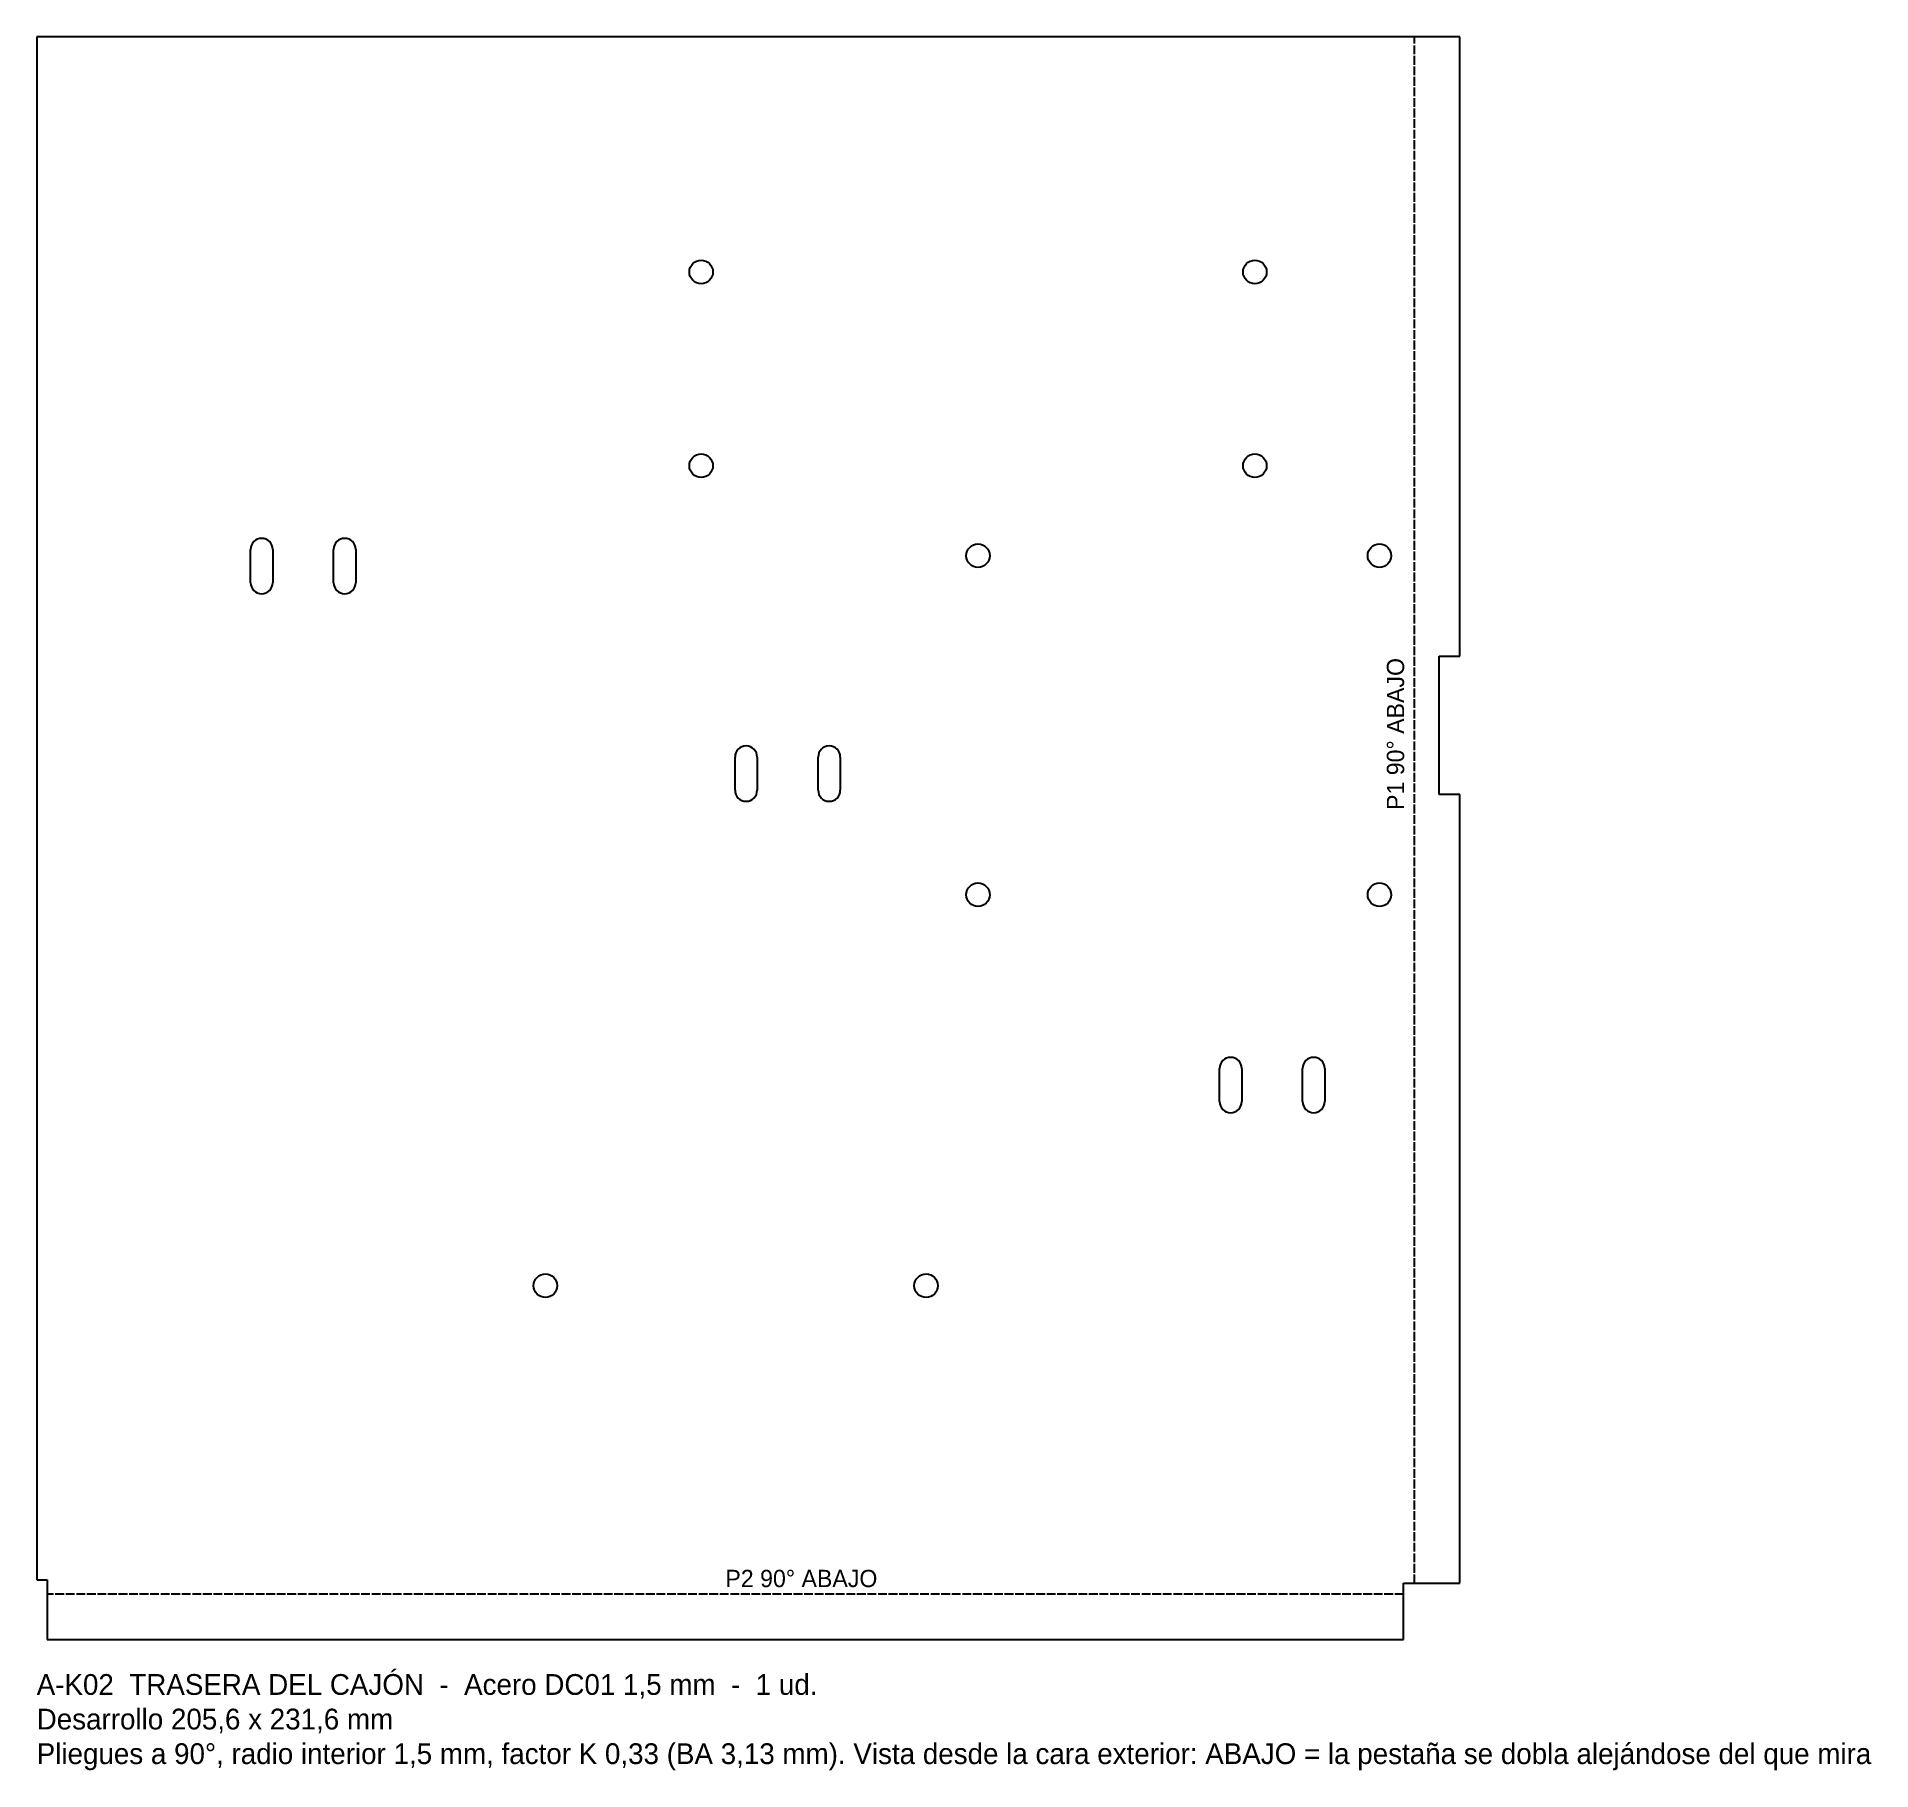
# Model space of a CAD drawing. Header units: millimetres. Extents: x 0 to 265, y -19 to 232.
import ezdxf

# ---------------------------------------------------------------- set-up
doc = ezdxf.new("R2010")
doc.units = ezdxf.units.MM
doc.linetypes.add('DASHED', pattern=[1.524, 1.27, -0.254])
for name, color, linetype in [('CORTE', 7, 'CONTINUOUS'), ('PLIEGUES', 1, 'DASHED'), ('TEXTO', 3, 'CONTINUOUS')]:
    doc.layers.add(name, color=color, linetype=linetype)

msp = doc.modelspace()

# ---------------------------------------------------------------- linework, layer by layer
at = {"layer": 'CORTE'}
for p, q in [((205.63, 231.63), (0, 231.63)), ((0, 231.63), (0, 8.63)), ((205.63, 142.13), (205.63, 231.63)), ((30.9, 152.73), (30.9, 157.53)), ((34.1, 157.53), (34.1, 152.73)), ((42.9, 152.73), (42.9, 157.53)), ((46.1, 157.53), (46.1, 152.73)), ((202.63, 122.13), (202.63, 142.13)), ((202.63, 142.13), (205.63, 142.13)), ((100.9, 122.73), (100.9, 127.53)), ((104.1, 127.53), (104.1, 122.73)), ((112.9, 122.73), (112.9, 127.53)), ((116.1, 127.53), (116.1, 122.73)), ((205.63, 122.13), (202.63, 122.13)), ((205.63, 8.13), (205.63, 122.13)), ((170.9, 77.73), (170.9, 82.53)), ((174.1, 82.53), (174.1, 77.73)), ((182.9, 77.73), (182.9, 82.53)), ((186.1, 82.53), (186.1, 77.73)), ((0, 8.63), (1.5, 8.63)), ((1.5, 8.63), (1.5, 0)), ((197.5, 0), (197.5, 8.13)), ((197.5, 8.13), (205.63, 8.13)), ((1.5, 0), (197.5, 0))]:
    msp.add_line(p, q, dxfattribs=at)
for centre in [(96, 197.63), (176, 197.63), (96, 169.63), (176, 169.63), (136, 156.63), (194, 156.63), (136, 107.63), (194, 107.63), (73.5, 51.13), (128.5, 51.13)]:
    msp.add_circle(centre, 1.7, dxfattribs=at)
for centre, start, end in [((32.5, 157.53), 0, 180), ((44.5, 157.53), 0, 180), ((32.5, 152.73), 180, 360), ((44.5, 152.73), 180, 360), ((102.5, 127.53), 0, 180), ((114.5, 127.53), 0, 180), ((102.5, 122.73), 180, 360), ((114.5, 122.73), 180, 360), ((172.5, 82.53), 0, 180), ((184.5, 82.53), 0, 180), ((172.5, 77.73), 180, 360), ((184.5, 77.73), 180, 360)]:
    msp.add_arc(centre, 1.6, start, end, dxfattribs=at)
at = {"layer": 'PLIEGUES', "linetype": 'DASHED'}
for p, q in [((199.07, 8.13), (199.07, 231.63)), ((197.5, 6.57), (1.5, 6.57))]:
    msp.add_line(p, q, dxfattribs=at)

# ---------------------------------------------------------------- texts
at = {"layer": 'TEXTO'}
msp.add_text('P1 90° ABAJO', height=2.5, rotation=90, dxfattribs=at).set_placement((197.57, 119.88))
for s, height, p in [('P2 90° ABAJO', 2.5, (99.5, 7.57)), ('A-K02  TRASERA DEL CAJÓN  -  Acero DC01 1,5 mm  -  1 ud.', 3, (0, -8)), ('Desarrollo 205,6 x 231,6 mm', 3, (0, -13)), ('Pliegues a 90°, radio interior 1,5 mm, factor K 0,33 (BA 3,13 mm). Vista desde la cara exterior: ABAJO = la pestaña se dobla alejándose del que mira', 3, (0, -18))]:
    msp.add_text(s, height=height, dxfattribs=at).set_placement(p)

doc.saveas('drawing.dxf')
